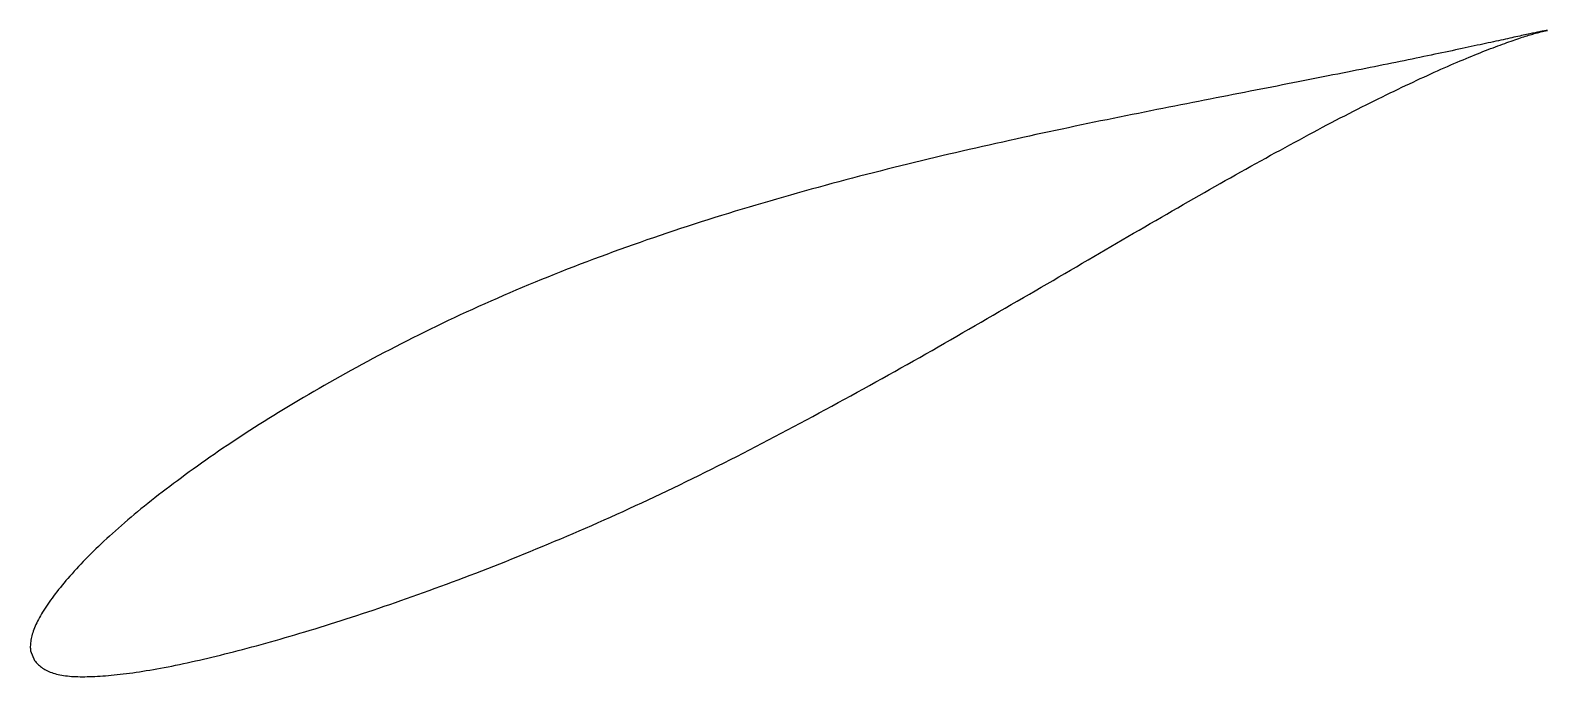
# Model space of a CAD drawing. Header units: metres. Extents: x -45 to 91, y -20 to 38.
import ezdxf

# ---------------------------------------------------------------- set-up
doc = ezdxf.new("R2010")
doc.units = ezdxf.units.M

msp = doc.modelspace()

# ---------------------------------------------------------------- linework, layer by layer
msp.add_lwpolyline([(91.14, 37.97), (91.14, 37.97), (91.13, 37.97), (91.11, 37.97), (91.09, 37.96), (91.07, 37.96), (91.04, 37.96), (91, 37.95), (90.96, 37.94), (90.91, 37.93), (90.85, 37.92), (90.8, 37.91), (90.73, 37.9), (90.66, 37.89), (90.58, 37.87), (90.5, 37.86), (90.42, 37.84), (90.32, 37.82), (90.23, 37.8), (90.12, 37.78), (90.02, 37.76), (89.9, 37.73), (89.78, 37.71), (89.66, 37.68), (89.53, 37.65), (89.39, 37.62), (89.25, 37.59), (89.1, 37.56), (88.95, 37.53), (88.79, 37.5), (88.63, 37.46), (88.46, 37.42), (88.29, 37.39), (88.11, 37.35), (87.93, 37.31), (87.74, 37.27), (87.54, 37.22), (87.34, 37.18), (87.14, 37.13), (86.93, 37.09), (86.71, 37.04), (86.49, 36.99), (86.27, 36.94), (86.03, 36.89), (85.8, 36.84), (85.56, 36.79), (85.31, 36.74), (85.06, 36.68), (84.8, 36.63), (84.54, 36.57), (84.27, 36.51), (84, 36.45), (83.72, 36.39), (83.44, 36.33), (83.15, 36.27), (82.85, 36.21), (82.56, 36.14), (82.25, 36.08), (81.95, 36.02), (81.63, 35.95), (81.32, 35.88), (80.99, 35.82), (80.66, 35.75), (80.33, 35.68), (80, 35.61), (79.65, 35.54), (79.31, 35.46), (78.95, 35.39), (78.6, 35.32), (78.24, 35.24), (77.87, 35.17), (77.5, 35.09), (77.13, 35.02), (76.75, 34.94), (76.36, 34.86), (75.97, 34.78), (75.58, 34.7), (75.18, 34.62), (74.78, 34.54), (74.37, 34.46), (73.96, 34.38), (73.55, 34.29), (73.13, 34.21), (72.7, 34.13), (72.27, 34.04), (71.84, 33.96), (71.4, 33.87), (70.96, 33.78), (70.52, 33.69), (70.07, 33.6), (69.62, 33.52), (69.16, 33.43), (68.7, 33.33), (68.23, 33.24), (67.76, 33.15), (67.29, 33.06), (66.81, 32.96), (66.33, 32.87), (65.85, 32.78), (65.36, 32.68), (64.87, 32.58), (64.38, 32.49), (63.88, 32.39), (63.37, 32.29), (62.87, 32.19), (62.36, 32.09), (61.85, 31.99), (61.33, 31.89), (60.81, 31.79), (60.29, 31.69), (59.76, 31.58), (59.23, 31.48), (58.7, 31.37), (58.17, 31.27), (57.63, 31.16), (57.09, 31.05), (56.54, 30.95), (56, 30.84), (55.45, 30.73), (54.9, 30.62), (54.34, 30.5), (53.78, 30.39), (53.22, 30.28), (52.66, 30.16), (52.09, 30.05), (51.53, 29.93), (50.95, 29.82), (50.38, 29.7), (49.81, 29.58), (49.23, 29.46), (48.65, 29.34), (48.07, 29.21), (47.48, 29.09), (46.9, 28.97), (46.31, 28.84), (45.72, 28.72), (45.13, 28.59), (44.54, 28.46), (43.94, 28.33), (43.34, 28.2), (42.75, 28.07), (42.15, 27.93), (41.54, 27.8), (40.94, 27.66), (40.34, 27.53), (39.73, 27.39), (39.12, 27.25), (38.51, 27.11), (37.9, 26.97), (37.29, 26.83), (36.68, 26.68), (36.07, 26.54), (35.45, 26.39), (34.84, 26.24), (34.22, 26.09), (33.61, 25.94), (32.99, 25.79), (32.37, 25.64), (31.75, 25.48), (31.13, 25.32), (30.52, 25.17), (29.9, 25.01), (29.27, 24.85), (28.65, 24.68), (28.03, 24.52), (27.41, 24.35), (26.79, 24.19), (26.17, 24.02), (25.55, 23.85), (24.92, 23.68), (24.3, 23.51), (23.68, 23.33), (23.06, 23.16), (22.44, 22.98), (21.82, 22.8), (21.2, 22.62), (20.58, 22.44), (19.96, 22.26), (19.34, 22.07), (18.72, 21.89), (18.1, 21.7), (17.48, 21.51), (16.86, 21.32), (16.25, 21.13), (15.63, 20.93), (15.02, 20.74), (14.4, 20.54), (13.79, 20.34), (13.18, 20.14), (12.57, 19.94), (11.96, 19.74), (11.35, 19.53), (10.74, 19.32), (10.14, 19.12), (9.54, 18.91), (8.93, 18.69), (8.33, 18.48), (7.73, 18.27), (7.13, 18.05), (6.54, 17.83), (5.94, 17.61), (5.35, 17.39), (4.76, 17.16), (4.17, 16.94), (3.58, 16.71), (2.99, 16.49), (2.41, 16.26), (1.83, 16.02), (1.25, 15.79), (0.67, 15.56), (0.1, 15.32), (-0.48, 15.08), (-1.05, 14.84), (-1.62, 14.6), (-2.18, 14.36), (-2.75, 14.12), (-3.31, 13.87), (-3.87, 13.63), (-4.42, 13.38), (-4.98, 13.13), (-5.53, 12.88), (-6.08, 12.63), (-6.62, 12.38), (-7.17, 12.12), (-7.71, 11.87), (-8.24, 11.61), (-8.78, 11.35), (-9.31, 11.09), (-9.84, 10.84), (-10.37, 10.57), (-10.89, 10.31), (-11.41, 10.05), (-11.93, 9.79), (-12.44, 9.53), (-12.96, 9.26), (-13.47, 9), (-13.97, 8.73), (-14.47, 8.46), (-14.97, 8.2), (-15.47, 7.93), (-15.96, 7.66), (-16.45, 7.39), (-16.94, 7.13), (-17.42, 6.86), (-17.9, 6.59), (-18.38, 6.32), (-18.85, 6.05), (-19.32, 5.78), (-19.79, 5.51), (-20.25, 5.24), (-20.71, 4.97), (-21.17, 4.7), (-21.62, 4.43), (-22.07, 4.16), (-22.52, 3.89), (-22.96, 3.62), (-23.4, 3.35), (-23.83, 3.08), (-24.26, 2.81), (-24.69, 2.54), (-25.11, 2.27), (-25.53, 2), (-25.95, 1.73), (-26.36, 1.46), (-26.77, 1.19), (-27.17, 0.92), (-27.57, 0.65), (-27.97, 0.39), (-28.36, 0.12), (-28.75, -0.15), (-29.13, -0.41), (-29.51, -0.68), (-29.89, -0.94), (-30.26, -1.21), (-30.63, -1.47), (-30.99, -1.73), (-31.35, -1.99), (-31.7, -2.26), (-32.05, -2.52), (-32.4, -2.78), (-32.74, -3.03), (-33.08, -3.29), (-33.41, -3.55), (-33.74, -3.8), (-34.07, -4.06), (-34.39, -4.31), (-34.71, -4.56), (-35.02, -4.81), (-35.33, -5.06), (-35.63, -5.31), (-35.93, -5.56), (-36.22, -5.81), (-36.51, -6.05), (-36.8, -6.3), (-37.08, -6.54), (-37.35, -6.78), (-37.63, -7.02), (-37.89, -7.26), (-38.16, -7.5), (-38.41, -7.73), (-38.67, -7.97), (-38.92, -8.2), (-39.16, -8.43), (-39.4, -8.66), (-39.63, -8.89), (-39.86, -9.12), (-40.09, -9.34), (-40.31, -9.57), (-40.52, -9.79), (-40.73, -10.01), (-40.94, -10.23), (-41.14, -10.45), (-41.34, -10.66), (-41.53, -10.88), (-41.72, -11.09), (-41.9, -11.3), (-42.08, -11.5), (-42.25, -11.71), (-42.42, -11.91), (-42.58, -12.11), (-42.74, -12.31), (-42.89, -12.51), (-43.04, -12.7), (-43.18, -12.89), (-43.32, -13.08), (-43.46, -13.27), (-43.59, -13.45), (-43.71, -13.63), (-43.83, -13.81), (-43.95, -13.99), (-44.06, -14.16), (-44.17, -14.33), (-44.27, -14.5), (-44.36, -14.67), (-44.46, -14.83), (-44.54, -14.99), (-44.62, -15.15), (-44.7, -15.31), (-44.77, -15.46), (-44.84, -15.61), (-44.9, -15.76), (-44.96, -15.91), (-45.01, -16.05), (-45.06, -16.19), (-45.1, -16.33), (-45.14, -16.46), (-45.17, -16.59), (-45.2, -16.72), (-45.22, -16.85), (-45.24, -16.97), (-45.26, -17.09), (-45.27, -17.2), (-45.27, -17.31), (-45.28, -17.42), (-45.28, -17.51), (-45.27, -17.6), (-45.27, -17.68), (-45.26, -17.75), (-45.25, -17.8), (-45.25, -17.83), (-44.89, -18.7), (-44.88, -18.71), (-44.87, -18.72), (-44.84, -18.75), (-44.8, -18.79), (-44.75, -18.85), (-44.69, -18.92), (-44.62, -18.99), (-44.54, -19.07), (-44.46, -19.14), (-44.37, -19.22), (-44.28, -19.29), (-44.18, -19.36), (-44.07, -19.43), (-43.96, -19.49), (-43.85, -19.56), (-43.73, -19.62), (-43.61, -19.67), (-43.48, -19.72), (-43.35, -19.77), (-43.21, -19.82), (-43.07, -19.86), (-42.92, -19.9), (-42.77, -19.94), (-42.62, -19.97), (-42.46, -20), (-42.29, -20.03), (-42.12, -20.05), (-41.95, -20.07), (-41.77, -20.09), (-41.59, -20.11), (-41.4, -20.12), (-41.2, -20.13), (-41.01, -20.13), (-40.8, -20.14), (-40.6, -20.14), (-40.39, -20.14), (-40.17, -20.13), (-39.95, -20.13), (-39.72, -20.12), (-39.49, -20.11), (-39.25, -20.1), (-39.01, -20.08), (-38.77, -20.06), (-38.52, -20.05), (-38.26, -20.03), (-38, -20), (-37.74, -19.98), (-37.47, -19.95), (-37.2, -19.92), (-36.92, -19.89), (-36.63, -19.85), (-36.35, -19.81), (-36.06, -19.78), (-35.76, -19.73), (-35.46, -19.69), (-35.15, -19.64), (-34.85, -19.59), (-34.53, -19.54), (-34.21, -19.49), (-33.89, -19.43), (-33.57, -19.37), (-33.24, -19.31), (-32.9, -19.24), (-32.56, -19.18), (-32.22, -19.11), (-31.87, -19.04), (-31.52, -18.96), (-31.17, -18.89), (-30.81, -18.81), (-30.44, -18.73), (-30.08, -18.65), (-29.7, -18.56), (-29.33, -18.47), (-28.95, -18.38), (-28.57, -18.29), (-28.18, -18.2), (-27.79, -18.1), (-27.39, -18), (-27, -17.9), (-26.59, -17.8), (-26.19, -17.69), (-25.78, -17.58), (-25.36, -17.47), (-24.95, -17.36), (-24.53, -17.24), (-24.1, -17.13), (-23.68, -17.01), (-23.24, -16.88), (-22.81, -16.76), (-22.37, -16.63), (-21.93, -16.51), (-21.49, -16.38), (-21.04, -16.24), (-20.59, -16.11), (-20.13, -15.97), (-19.68, -15.83), (-19.22, -15.69), (-18.75, -15.54), (-18.28, -15.4), (-17.82, -15.25), (-17.34, -15.1), (-16.87, -14.95), (-16.39, -14.79), (-15.91, -14.63), (-15.42, -14.47), (-14.94, -14.31), (-14.45, -14.15), (-13.95, -13.98), (-13.46, -13.81), (-12.96, -13.64), (-12.46, -13.47), (-11.96, -13.29), (-11.45, -13.11), (-10.95, -12.93), (-10.44, -12.75), (-9.92, -12.57), (-9.41, -12.38), (-8.89, -12.19), (-8.37, -12), (-7.85, -11.81), (-7.33, -11.62), (-6.8, -11.42), (-6.27, -11.22), (-5.74, -11.02), (-5.21, -10.82), (-4.68, -10.61), (-4.14, -10.4), (-3.61, -10.19), (-3.07, -9.98), (-2.53, -9.77), (-1.98, -9.55), (-1.44, -9.33), (-0.89, -9.11), (-0.35, -8.89), (0.2, -8.66), (0.75, -8.44), (1.3, -8.21), (1.86, -7.97), (2.41, -7.74), (2.96, -7.5), (3.52, -7.27), (4.08, -7.02), (4.64, -6.78), (5.2, -6.54), (5.76, -6.29), (6.32, -6.04), (6.88, -5.79), (7.44, -5.53), (8.01, -5.28), (8.57, -5.02), (9.14, -4.76), (9.7, -4.5), (10.27, -4.23), (10.83, -3.96), (11.4, -3.7), (11.97, -3.42), (12.54, -3.15), (13.11, -2.88), (13.68, -2.6), (14.25, -2.32), (14.82, -2.04), (15.39, -1.76), (15.96, -1.48), (16.53, -1.19), (17.1, -0.9), (17.67, -0.62), (18.24, -0.33), (18.81, -0.03), (19.38, 0.26), (19.95, 0.55), (20.52, 0.85), (21.09, 1.15), (21.66, 1.45), (22.23, 1.75), (22.8, 2.05), (23.37, 2.35), (23.94, 2.65), (24.51, 2.96), (25.08, 3.26), (25.65, 3.57), (26.22, 3.88), (26.79, 4.19), (27.35, 4.5), (27.92, 4.81), (28.49, 5.12), (29.05, 5.43), (29.62, 5.74), (30.18, 6.05), (30.75, 6.37), (31.31, 6.68), (31.87, 7), (32.44, 7.31), (33, 7.62), (33.56, 7.94), (34.12, 8.26), (34.68, 8.57), (35.23, 8.89), (35.79, 9.2), (36.35, 9.52), (36.9, 9.84), (37.45, 10.15), (38.01, 10.47), (38.56, 10.79), (39.11, 11.1), (39.66, 11.42), (40.21, 11.74), (40.75, 12.05), (41.3, 12.37), (41.84, 12.68), (42.38, 13), (42.92, 13.31), (43.46, 13.62), (44, 13.94), (44.54, 14.25), (45.07, 14.56), (45.61, 14.87), (46.14, 15.18), (46.67, 15.49), (47.2, 15.8), (47.73, 16.11), (48.25, 16.42), (48.78, 16.72), (49.3, 17.03), (49.82, 17.33), (50.34, 17.64), (50.85, 17.94), (51.37, 18.24), (51.88, 18.54), (52.39, 18.84), (52.9, 19.13), (53.41, 19.43), (53.91, 19.72), (54.42, 20.01), (54.92, 20.31), (55.41, 20.6), (55.91, 20.88), (56.41, 21.17), (56.9, 21.45), (57.39, 21.74), (57.88, 22.02), (58.36, 22.3), (58.84, 22.57), (59.32, 22.85), (59.8, 23.12), (60.28, 23.39), (60.75, 23.66), (61.22, 23.93), (61.69, 24.2), (62.16, 24.46), (62.62, 24.72), (63.08, 24.98), (63.54, 25.24), (64, 25.49), (64.45, 25.75), (64.9, 26), (65.35, 26.25), (65.79, 26.49), (66.23, 26.74), (66.67, 26.98), (67.11, 27.21), (67.54, 27.45), (67.97, 27.68), (68.4, 27.92), (68.82, 28.14), (69.24, 28.37), (69.66, 28.59), (70.08, 28.82), (70.49, 29.03), (70.9, 29.25), (71.3, 29.46), (71.71, 29.67), (72.11, 29.88), (72.5, 30.09), (72.9, 30.29), (73.28, 30.49), (73.67, 30.69), (74.05, 30.88), (74.43, 31.08), (74.81, 31.26), (75.18, 31.45), (75.55, 31.64), (75.91, 31.82), (76.28, 31.99), (76.63, 32.17), (76.99, 32.34), (77.34, 32.51), (77.69, 32.68), (78.03, 32.85), (78.37, 33.01), (78.71, 33.17), (79.04, 33.32), (79.37, 33.48), (79.69, 33.63), (80.01, 33.77), (80.33, 33.92), (80.64, 34.06), (80.95, 34.2), (81.25, 34.34), (81.55, 34.47), (81.85, 34.6), (82.14, 34.73), (82.43, 34.86), (82.71, 34.98), (82.99, 35.1), (83.27, 35.22), (83.54, 35.33), (83.81, 35.44), (84.07, 35.55), (84.33, 35.66), (84.58, 35.76), (84.83, 35.86), (85.08, 35.96), (85.32, 36.06), (85.55, 36.15), (85.78, 36.24), (86.01, 36.33), (86.23, 36.41), (86.45, 36.5), (86.67, 36.58), (86.87, 36.65), (87.08, 36.73), (87.28, 36.8), (87.47, 36.87), (87.66, 36.94), (87.85, 37), (88.03, 37.07), (88.2, 37.13), (88.37, 37.19), (88.54, 37.24), (88.7, 37.3), (88.86, 37.35), (89.01, 37.4), (89.15, 37.44), (89.3, 37.49), (89.43, 37.53), (89.56, 37.57), (89.69, 37.61), (89.81, 37.64), (89.93, 37.68), (90.04, 37.71), (90.14, 37.74), (90.24, 37.76), (90.34, 37.79), (90.43, 37.81), (90.51, 37.84), (90.59, 37.86), (90.67, 37.87), (90.74, 37.89), (90.8, 37.9), (90.86, 37.92), (90.91, 37.93), (90.96, 37.94), (91, 37.95), (91.04, 37.95), (91.07, 37.96), (91.09, 37.96), (91.11, 37.97), (91.13, 37.97), (91.14, 37.97), (91.14, 37.97)], close=True)

doc.saveas('drawing.dxf')
